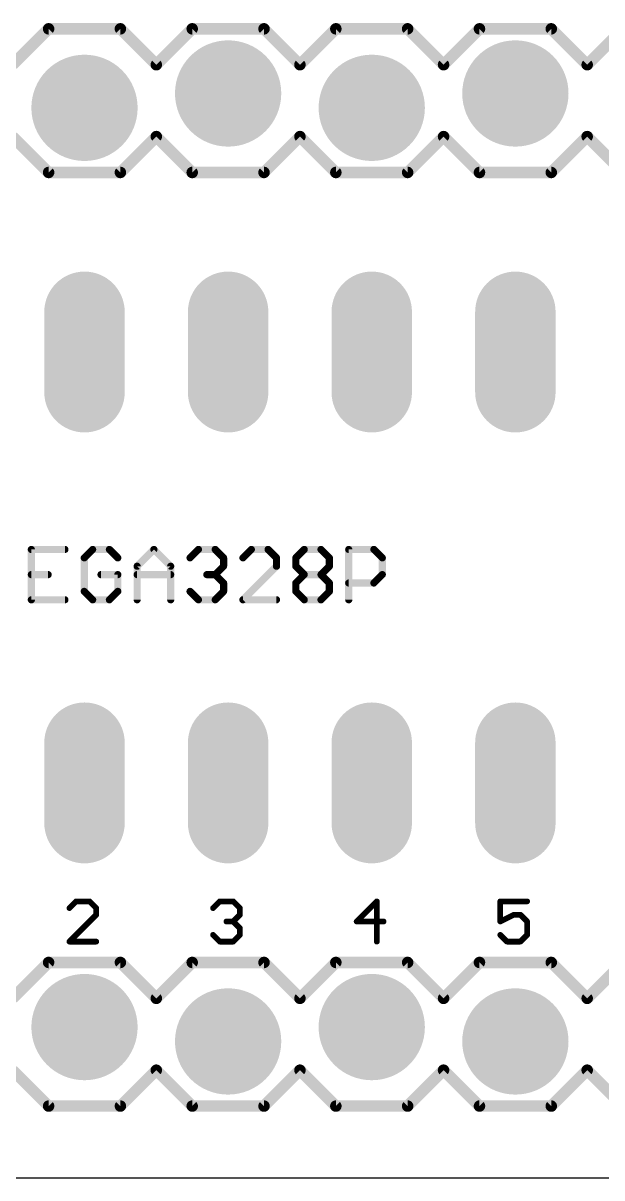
# Model space of a CAD drawing. Extents: x 0 to 3.5, y 0 to 1.5.
# Drawn here: x 0.457 to 0.86, y 0 to 0.804 of the extents above; entities that cross this region are included whole.
import ezdxf

# ---------------------------------------------------------------- set-up
doc = ezdxf.new("R2010")
doc.units = 0
for name, color, linetype in [('17', 82, 'CONTINUOUS'), ('20', 7, 'CONTINUOUS'), ('21', 253, 'CONTINUOUS'), ('25', 253, 'CONTINUOUS'), ('51', 253, 'CONTINUOUS')]:
    doc.layers.add(name, color=color, linetype=linetype)

# ---------------------------------------------------------------- blocks, each defined once
blk = doc.blocks.new('LONGP100')
at = {"const_width": 1}
blk.add_lwpolyline([(-0.5, 0), (0.5, 0)], dxfattribs=at)
at = {"const_width": 0.5}
for points in [[(-0.5, 0.25, 1), (-0.5, -0.25)], [(0.5, -0.25, 1), (0.5, 0.25)]]:
    blk.add_lwpolyline(points, format="xyb", dxfattribs=at)
blk = doc.blocks.new('RECT')
blk.add_solid([(-0.5, -0.5), (0.5, -0.5), (-0.5, 0.5), (0.5, 0.5)])
blk = doc.blocks.new('ROUNDP')
at = {"const_width": 0.5}
blk.add_lwpolyline([(0, -0.25, 1), (0, 0.25, 1), (0, -0.25)], format="xyb", dxfattribs=at)

msp = doc.modelspace()

# ---------------------------------------------------------------- linework, layer by layer
at = {"layer": '20'}
msp.add_line((0.1, 0), (3.4, 0), dxfattribs=at)
at = {"layer": '21'}
for points, const_width in [([(0.45, 0.775), (0.475, 0.8)], 0.008), ([(0.475, 0.8), (0.525, 0.8)], 0.008), ([(0.55, 0.775), (0.525, 0.8)], 0.008), ([(0.55, 0.775), (0.575, 0.8)], 0.008), ([(0.575, 0.8), (0.625, 0.8)], 0.008), ([(0.65, 0.775), (0.625, 0.8)], 0.008), ([(0.65, 0.775), (0.675, 0.8)], 0.008), ([(0.675, 0.8), (0.725, 0.8)], 0.008), ([(0.75, 0.775), (0.725, 0.8)], 0.008), ([(0.75, 0.775), (0.775, 0.8)], 0.008), ([(0.775, 0.8), (0.825, 0.8)], 0.008), ([(0.825, 0.8), (0.85, 0.775)], 0.008), ([(0.85, 0.775), (0.875, 0.8)], 0.008), ([(0.475, 0.7), (0.45, 0.725)], 0.008), ([(0.525, 0.7), (0.55, 0.725)], 0.008), ([(0.575, 0.7), (0.55, 0.725)], 0.008), ([(0.625, 0.7), (0.65, 0.725)], 0.008), ([(0.675, 0.7), (0.65, 0.725)], 0.008), ([(0.725, 0.7), (0.75, 0.725)], 0.008), ([(0.775, 0.7), (0.75, 0.725)], 0.008), ([(0.85, 0.725), (0.825, 0.7)], 0.008), ([(0.875, 0.7), (0.85, 0.725)], 0.008), ([(0.525, 0.7), (0.475, 0.7)], 0.008), ([(0.625, 0.7), (0.575, 0.7)], 0.008), ([(0.725, 0.7), (0.675, 0.7)], 0.008), ([(0.825, 0.7), (0.775, 0.7)], 0.008), ([(0.494171, 0.192524), (0.4895, 0.187853)], 0.004), ([(0.503512, 0.192524), (0.494171, 0.192524)], 0.004), ([(0.508183, 0.187853), (0.503512, 0.192524)], 0.004), ([(0.5895, 0.187853), (0.594171, 0.192524)], 0.004), ([(0.594171, 0.192524), (0.603512, 0.192524)], 0.004), ([(0.603512, 0.192524), (0.608183, 0.187853)], 0.004), ([(0.703512, 0.192524), (0.6895, 0.178512)], 0.004), ([(0.703512, 0.1645), (0.703512, 0.192524)], 0.004), ([(0.808183, 0.192524), (0.7895, 0.192524)], 0.004), ([(0.7895, 0.192524), (0.7895, 0.178512)], 0.004), ([(0.4895, 0.1645), (0.508183, 0.183183)], 0.004), ([(0.508183, 0.183183), (0.508183, 0.187853)], 0.004), ([(0.608183, 0.183183), (0.603512, 0.178512)], 0.004), ([(0.608183, 0.187853), (0.608183, 0.183183)], 0.004), ([(0.7895, 0.178512), (0.798841, 0.183183)], 0.004), ([(0.798841, 0.183183), (0.803512, 0.183183)], 0.004), ([(0.803512, 0.183183), (0.808183, 0.178512)], 0.004), ([(0.603512, 0.178512), (0.598841, 0.178512)], 0.004), ([(0.603512, 0.178512), (0.608183, 0.173841)], 0.004), ([(0.6895, 0.178512), (0.708183, 0.178512)], 0.004), ([(0.808183, 0.178512), (0.808183, 0.169171)], 0.004), ([(0.594171, 0.1645), (0.5895, 0.169171)], 0.004), ([(0.608183, 0.169171), (0.603512, 0.1645)], 0.004), ([(0.608183, 0.173841), (0.608183, 0.169171)], 0.004), ([(0.794171, 0.1645), (0.7895, 0.169171)], 0.004), ([(0.808183, 0.169171), (0.803512, 0.1645)], 0.004), ([(0.508183, 0.1645), (0.4895, 0.1645)], 0.004), ([(0.603512, 0.1645), (0.594171, 0.1645)], 0.004), ([(0.803512, 0.1645), (0.794171, 0.1645)], 0.004), ([(0.45, 0.125), (0.475, 0.15)], 0.008), ([(0.475, 0.15), (0.525, 0.15)], 0.008), ([(0.525, 0.15), (0.55, 0.125)], 0.008), ([(0.575, 0.15), (0.55, 0.125)], 0.008), ([(0.575, 0.15), (0.625, 0.15)], 0.008), ([(0.625, 0.15), (0.65, 0.125)], 0.008), ([(0.65, 0.125), (0.675, 0.15)], 0.008), ([(0.675, 0.15), (0.725, 0.15)], 0.008), ([(0.725, 0.15), (0.75, 0.125)], 0.008), ([(0.75, 0.125), (0.775, 0.15)], 0.008), ([(0.775, 0.15), (0.825, 0.15)], 0.008), ([(0.825, 0.15), (0.85, 0.125)], 0.008), ([(0.875, 0.15), (0.85, 0.125)], 0.008), ([(0.475, 0.05), (0.45, 0.075)], 0.008), ([(0.55, 0.075), (0.525, 0.05)], 0.008), ([(0.55, 0.075), (0.575, 0.05)], 0.008), ([(0.65, 0.075), (0.625, 0.05)], 0.008), ([(0.675, 0.05), (0.65, 0.075)], 0.008), ([(0.75, 0.075), (0.725, 0.05)], 0.008), ([(0.775, 0.05), (0.75, 0.075)], 0.008), ([(0.85, 0.075), (0.825, 0.05)], 0.008), ([(0.85, 0.075), (0.875, 0.05)], 0.008), ([(0.525, 0.05), (0.475, 0.05)], 0.008), ([(0.625, 0.05), (0.575, 0.05)], 0.008), ([(0.725, 0.05), (0.675, 0.05)], 0.008), ([(0.825, 0.05), (0.775, 0.05)], 0.008)]:
    msp.add_lwpolyline(points, dxfattribs=dict(at, const_width=const_width))
for points, const_width in [([(0.475, 0.802, 1), (0.475, 0.798)], 0.004), ([(0.525, 0.798, 1), (0.525, 0.802)], 0.004), ([(0.575, 0.802, 1), (0.575, 0.798)], 0.004), ([(0.625, 0.798, 1), (0.625, 0.802)], 0.004), ([(0.675, 0.802, 1), (0.675, 0.798)], 0.004), ([(0.725, 0.798, 1), (0.725, 0.802)], 0.004), ([(0.775, 0.802, 1), (0.775, 0.798)], 0.004), ([(0.825, 0.798, 1), (0.825, 0.802)], 0.004), ([(0.476414, 0.798586, 1), (0.473586, 0.801414)], 0.004), ([(0.526414, 0.801414, 1), (0.523586, 0.798586)], 0.004), ([(0.576414, 0.798586, 1), (0.573586, 0.801414)], 0.004), ([(0.626414, 0.801414, 1), (0.623586, 0.798586)], 0.004), ([(0.676414, 0.798586, 1), (0.673586, 0.801414)], 0.004), ([(0.726414, 0.801414, 1), (0.723586, 0.798586)], 0.004), ([(0.776414, 0.798586, 1), (0.773586, 0.801414)], 0.004), ([(0.826414, 0.801414, 1), (0.823586, 0.798586)], 0.004), ([(0.548586, 0.776414, 1), (0.551414, 0.773586)], 0.004), ([(0.548586, 0.773586, 1), (0.551414, 0.776414)], 0.004), ([(0.648586, 0.776414, 1), (0.651414, 0.773586)], 0.004), ([(0.648586, 0.773586, 1), (0.651414, 0.776414)], 0.004), ([(0.748586, 0.776414, 1), (0.751414, 0.773586)], 0.004), ([(0.748586, 0.773586, 1), (0.751414, 0.776414)], 0.004), ([(0.848586, 0.776414, 1), (0.851414, 0.773586)], 0.004), ([(0.848586, 0.773586, 1), (0.851414, 0.776414)], 0.004), ([(0.551414, 0.726414, 1), (0.548586, 0.723586)], 0.004), ([(0.551414, 0.723586, 1), (0.548586, 0.726414)], 0.004), ([(0.651414, 0.726414, 1), (0.648586, 0.723586)], 0.004), ([(0.651414, 0.723586, 1), (0.648586, 0.726414)], 0.004), ([(0.751414, 0.726414, 1), (0.748586, 0.723586)], 0.004), ([(0.751414, 0.723586, 1), (0.748586, 0.726414)], 0.004), ([(0.851414, 0.726414, 1), (0.848586, 0.723586)], 0.004), ([(0.851414, 0.723586, 1), (0.848586, 0.726414)], 0.004), ([(0.475, 0.702, 1), (0.475, 0.698)], 0.004), ([(0.473586, 0.698586, 1), (0.476414, 0.701414)], 0.004), ([(0.523586, 0.701414, 1), (0.526414, 0.698586)], 0.004), ([(0.525, 0.698, 1), (0.525, 0.702)], 0.004), ([(0.575, 0.702, 1), (0.575, 0.698)], 0.004), ([(0.573586, 0.698586, 1), (0.576414, 0.701414)], 0.004), ([(0.623586, 0.701414, 1), (0.626414, 0.698586)], 0.004), ([(0.625, 0.698, 1), (0.625, 0.702)], 0.004), ([(0.675, 0.702, 1), (0.675, 0.698)], 0.004), ([(0.673586, 0.698586, 1), (0.676414, 0.701414)], 0.004), ([(0.723586, 0.701414, 1), (0.726414, 0.698586)], 0.004), ([(0.725, 0.698, 1), (0.725, 0.702)], 0.004), ([(0.775, 0.702, 1), (0.775, 0.698)], 0.004), ([(0.773586, 0.698586, 1), (0.776414, 0.701414)], 0.004), ([(0.823586, 0.701414, 1), (0.826414, 0.698586)], 0.004), ([(0.825, 0.698, 1), (0.825, 0.702)], 0.004), ([(0.494171, 0.193524, 1), (0.494171, 0.191524)], 0.002), ([(0.494878, 0.191817, 1), (0.493464, 0.193231)], 0.002), ([(0.504219, 0.193231, 1), (0.502805, 0.191817)], 0.002), ([(0.503512, 0.191524, 1), (0.503512, 0.193524)], 0.002), ([(0.594171, 0.193524, 1), (0.594171, 0.191524)], 0.002), ([(0.594878, 0.191817, 1), (0.593464, 0.193231)], 0.002), ([(0.604219, 0.193231, 1), (0.602805, 0.191817)], 0.002), ([(0.603512, 0.191524, 1), (0.603512, 0.193524)], 0.002), ([(0.704512, 0.192524, 1), (0.702512, 0.192524)], 0.002), ([(0.704219, 0.191817, 1), (0.702805, 0.193231)], 0.002), ([(0.7895, 0.193524, 1), (0.7895, 0.191524)], 0.002), ([(0.7905, 0.192524, 1), (0.7885, 0.192524)], 0.002), ([(0.808183, 0.191524, 1), (0.808183, 0.193524)], 0.002), ([(0.488793, 0.18856, 1), (0.490207, 0.187146)], 0.002), ([(0.509183, 0.187853, 1), (0.507183, 0.187853)], 0.002), ([(0.507475, 0.187146, 1), (0.50889, 0.18856)], 0.002), ([(0.50889, 0.182475, 1), (0.507475, 0.18389)], 0.002), ([(0.588793, 0.18856, 1), (0.590207, 0.187146)], 0.002), ([(0.609183, 0.187853, 1), (0.607183, 0.187853)], 0.002), ([(0.607475, 0.187146, 1), (0.60889, 0.18856)], 0.002), ([(0.60889, 0.182475, 1), (0.607475, 0.18389)], 0.002), ([(0.798841, 0.184183, 1), (0.798841, 0.182183)], 0.002), ([(0.799289, 0.182288, 1), (0.798394, 0.184077)], 0.002), ([(0.804219, 0.18389, 1), (0.802805, 0.182475)], 0.002), ([(0.803512, 0.182183, 1), (0.803512, 0.184183)], 0.002), ([(0.507183, 0.183183, 1), (0.509183, 0.183183)], 0.002), ([(0.598841, 0.179512, 1), (0.598841, 0.177512)], 0.002), ([(0.604219, 0.179219, 1), (0.602805, 0.177805)], 0.002), ([(0.602805, 0.179219, 1), (0.604219, 0.177805)], 0.002), ([(0.603512, 0.177512, 1), (0.603512, 0.179512)], 0.002), ([(0.607183, 0.183183, 1), (0.609183, 0.183183)], 0.002), ([(0.6895, 0.179512, 1), (0.6895, 0.177512)], 0.002), ([(0.688793, 0.179219, 1), (0.690207, 0.177805)], 0.002), ([(0.708183, 0.177512, 1), (0.708183, 0.179512)], 0.002), ([(0.789053, 0.179406, 1), (0.789947, 0.177618)], 0.002), ([(0.7885, 0.178512, 1), (0.7905, 0.178512)], 0.002), ([(0.809183, 0.178512, 1), (0.807183, 0.178512)], 0.002), ([(0.807475, 0.177805, 1), (0.80889, 0.179219)], 0.002), ([(0.590207, 0.169878, 1), (0.588793, 0.168464)], 0.002), ([(0.609183, 0.173841, 1), (0.607183, 0.173841)], 0.002), ([(0.607183, 0.169171, 1), (0.609183, 0.169171)], 0.002), ([(0.607475, 0.173134, 1), (0.60889, 0.174548)], 0.002), ([(0.60889, 0.168464, 1), (0.607475, 0.169878)], 0.002), ([(0.790207, 0.169878, 1), (0.788793, 0.168464)], 0.002), ([(0.807183, 0.169171, 1), (0.809183, 0.169171)], 0.002), ([(0.80889, 0.168464, 1), (0.807475, 0.169878)], 0.002), ([(0.4895, 0.1655, 1), (0.4895, 0.1635)], 0.002), ([(0.488793, 0.165207, 1), (0.490207, 0.163793)], 0.002), ([(0.508183, 0.1635, 1), (0.508183, 0.1655)], 0.002), ([(0.594171, 0.1655, 1), (0.594171, 0.1635)], 0.002), ([(0.593464, 0.163793, 1), (0.594878, 0.165207)], 0.002), ([(0.602805, 0.165207, 1), (0.604219, 0.163793)], 0.002), ([(0.603512, 0.1635, 1), (0.603512, 0.1655)], 0.002), ([(0.702512, 0.1645, 1), (0.704512, 0.1645)], 0.002), ([(0.794171, 0.1655, 1), (0.794171, 0.1635)], 0.002), ([(0.793464, 0.163793, 1), (0.794878, 0.165207)], 0.002), ([(0.802805, 0.165207, 1), (0.804219, 0.163793)], 0.002), ([(0.803512, 0.1635, 1), (0.803512, 0.1655)], 0.002), ([(0.475, 0.152, 1), (0.475, 0.148)], 0.004), ([(0.476414, 0.148586, 1), (0.473586, 0.151414)], 0.004), ([(0.526414, 0.151414, 1), (0.523586, 0.148586)], 0.004), ([(0.525, 0.148, 1), (0.525, 0.152)], 0.004), ([(0.575, 0.152, 1), (0.575, 0.148)], 0.004), ([(0.576414, 0.148586, 1), (0.573586, 0.151414)], 0.004), ([(0.626414, 0.151414, 1), (0.623586, 0.148586)], 0.004), ([(0.625, 0.148, 1), (0.625, 0.152)], 0.004), ([(0.675, 0.152, 1), (0.675, 0.148)], 0.004), ([(0.676414, 0.148586, 1), (0.673586, 0.151414)], 0.004), ([(0.726414, 0.151414, 1), (0.723586, 0.148586)], 0.004), ([(0.725, 0.148, 1), (0.725, 0.152)], 0.004), ([(0.775, 0.152, 1), (0.775, 0.148)], 0.004), ([(0.776414, 0.148586, 1), (0.773586, 0.151414)], 0.004), ([(0.826414, 0.151414, 1), (0.823586, 0.148586)], 0.004), ([(0.825, 0.148, 1), (0.825, 0.152)], 0.004), ([(0.548586, 0.126414, 1), (0.551414, 0.123586)], 0.004), ([(0.548586, 0.123586, 1), (0.551414, 0.126414)], 0.004), ([(0.648586, 0.126414, 1), (0.651414, 0.123586)], 0.004), ([(0.648586, 0.123586, 1), (0.651414, 0.126414)], 0.004), ([(0.748586, 0.126414, 1), (0.751414, 0.123586)], 0.004), ([(0.748586, 0.123586, 1), (0.751414, 0.126414)], 0.004), ([(0.848586, 0.126414, 1), (0.851414, 0.123586)], 0.004), ([(0.848586, 0.123586, 1), (0.851414, 0.126414)], 0.004), ([(0.551414, 0.076414, 1), (0.548586, 0.073586)], 0.004), ([(0.551414, 0.073586, 1), (0.548586, 0.076414)], 0.004), ([(0.651414, 0.076414, 1), (0.648586, 0.073586)], 0.004), ([(0.651414, 0.073586, 1), (0.648586, 0.076414)], 0.004), ([(0.751414, 0.076414, 1), (0.748586, 0.073586)], 0.004), ([(0.751414, 0.073586, 1), (0.748586, 0.076414)], 0.004), ([(0.851414, 0.076414, 1), (0.848586, 0.073586)], 0.004), ([(0.851414, 0.073586, 1), (0.848586, 0.076414)], 0.004), ([(0.475, 0.052, 1), (0.475, 0.048)], 0.004), ([(0.473586, 0.048586, 1), (0.476414, 0.051414)], 0.004), ([(0.523586, 0.051414, 1), (0.526414, 0.048586)], 0.004), ([(0.525, 0.048, 1), (0.525, 0.052)], 0.004), ([(0.575, 0.052, 1), (0.575, 0.048)], 0.004), ([(0.573586, 0.048586, 1), (0.576414, 0.051414)], 0.004), ([(0.623586, 0.051414, 1), (0.626414, 0.048586)], 0.004), ([(0.625, 0.048, 1), (0.625, 0.052)], 0.004), ([(0.675, 0.052, 1), (0.675, 0.048)], 0.004), ([(0.673586, 0.048586, 1), (0.676414, 0.051414)], 0.004), ([(0.723586, 0.051414, 1), (0.726414, 0.048586)], 0.004), ([(0.725, 0.048, 1), (0.725, 0.052)], 0.004), ([(0.775, 0.052, 1), (0.775, 0.048)], 0.004), ([(0.773586, 0.048586, 1), (0.776414, 0.051414)], 0.004), ([(0.823586, 0.051414, 1), (0.826414, 0.048586)], 0.004), ([(0.825, 0.048, 1), (0.825, 0.052)], 0.004)]:
    msp.add_lwpolyline(points, format="xyb", dxfattribs=dict(at, const_width=const_width))
at = {"layer": '25', "const_width": 0.005}
for points in [[(0.486348, 0.43753), (0.462994, 0.43753)], [(0.462994, 0.43753), (0.462994, 0.4025)], [(0.505664, 0.43753), (0.499826, 0.431692)], [(0.499826, 0.431692), (0.499826, 0.408338)], [(0.517341, 0.43753), (0.505664, 0.43753)], [(0.523179, 0.431692), (0.517341, 0.43753)], [(0.536657, 0.425853), (0.548334, 0.43753)], [(0.548334, 0.43753), (0.56001, 0.425853)], [(0.573489, 0.431692), (0.579327, 0.43753)], [(0.579327, 0.43753), (0.591004, 0.43753)], [(0.591004, 0.43753), (0.596842, 0.431692)], [(0.596842, 0.431692), (0.596842, 0.425853)], [(0.616158, 0.43753), (0.61032, 0.431692)], [(0.627835, 0.43753), (0.616158, 0.43753)], [(0.633673, 0.431692), (0.627835, 0.43753)], [(0.633673, 0.425853), (0.633673, 0.431692)], [(0.647152, 0.431692), (0.65299, 0.43753)], [(0.647152, 0.425853), (0.647152, 0.431692)], [(0.65299, 0.43753), (0.664666, 0.43753)], [(0.664666, 0.43753), (0.670505, 0.431692)], [(0.670505, 0.431692), (0.670505, 0.425853)], [(0.683983, 0.4025), (0.683983, 0.43753)], [(0.683983, 0.43753), (0.701498, 0.43753)], [(0.701498, 0.43753), (0.707336, 0.431692)], [(0.707336, 0.431692), (0.707336, 0.420015)], [(0.536657, 0.4025), (0.536657, 0.425853)], [(0.56001, 0.425853), (0.56001, 0.4025)], [(0.596842, 0.425853), (0.591004, 0.420015)], [(0.61032, 0.4025), (0.633673, 0.425853)], [(0.65299, 0.420015), (0.647152, 0.425853)], [(0.670505, 0.425853), (0.664666, 0.420015)], [(0.462994, 0.420015), (0.474671, 0.420015)], [(0.523179, 0.420015), (0.511502, 0.420015)], [(0.523179, 0.408338), (0.523179, 0.420015)], [(0.536657, 0.420015), (0.56001, 0.420015)], [(0.591004, 0.420015), (0.585165, 0.420015)], [(0.591004, 0.420015), (0.596842, 0.414177)], [(0.647152, 0.414177), (0.65299, 0.420015)], [(0.65299, 0.420015), (0.664666, 0.420015)], [(0.664666, 0.420015), (0.670505, 0.414177)], [(0.707336, 0.420015), (0.701498, 0.414177)], [(0.499826, 0.408338), (0.505664, 0.4025)], [(0.517341, 0.4025), (0.523179, 0.408338)], [(0.579327, 0.4025), (0.573489, 0.408338)], [(0.596842, 0.408338), (0.591004, 0.4025)], [(0.596842, 0.414177), (0.596842, 0.408338)], [(0.647152, 0.408338), (0.647152, 0.414177)], [(0.65299, 0.4025), (0.647152, 0.408338)], [(0.670505, 0.408338), (0.664666, 0.4025)], [(0.670505, 0.414177), (0.670505, 0.408338)], [(0.701498, 0.414177), (0.683983, 0.414177)], [(0.462994, 0.4025), (0.486348, 0.4025)], [(0.505664, 0.4025), (0.517341, 0.4025)], [(0.591004, 0.4025), (0.579327, 0.4025)], [(0.633673, 0.4025), (0.61032, 0.4025)], [(0.664666, 0.4025), (0.65299, 0.4025)]]:
    msp.add_lwpolyline(points, dxfattribs=at)
at = {"layer": '25', "const_width": 0.0025}
for points in [[(0.462994, 0.43878, 1), (0.462994, 0.43628)], [(0.464244, 0.43753, 1), (0.461744, 0.43753)], [(0.486348, 0.43628, 1), (0.486348, 0.43878)], [(0.501076, 0.431692, 1), (0.498576, 0.431692)], [(0.505664, 0.43878, 1), (0.505664, 0.43628)], [(0.506548, 0.436646, 1), (0.50478, 0.438414)], [(0.518225, 0.438414, 1), (0.516457, 0.436646)], [(0.517341, 0.43628, 1), (0.517341, 0.43878)], [(0.549218, 0.438414, 1), (0.54745, 0.436646)], [(0.549218, 0.436646, 1), (0.54745, 0.438414)], [(0.579327, 0.43878, 1), (0.579327, 0.43628)], [(0.580211, 0.436646, 1), (0.578443, 0.438414)], [(0.591887, 0.438414, 1), (0.59012, 0.436646)], [(0.591004, 0.43628, 1), (0.591004, 0.43878)], [(0.598092, 0.431692, 1), (0.595592, 0.431692)], [(0.616158, 0.43878, 1), (0.616158, 0.43628)], [(0.617042, 0.436646, 1), (0.615274, 0.438414)], [(0.628719, 0.438414, 1), (0.626951, 0.436646)], [(0.627835, 0.43628, 1), (0.627835, 0.43878)], [(0.634923, 0.431692, 1), (0.632423, 0.431692)], [(0.648402, 0.431692, 1), (0.645902, 0.431692)], [(0.65299, 0.43878, 1), (0.65299, 0.43628)], [(0.653874, 0.436646, 1), (0.652106, 0.438414)], [(0.66555, 0.438414, 1), (0.663783, 0.436646)], [(0.664666, 0.43628, 1), (0.664666, 0.43878)], [(0.671755, 0.431692, 1), (0.669255, 0.431692)], [(0.685233, 0.43753, 1), (0.682733, 0.43753)], [(0.683983, 0.43878, 1), (0.683983, 0.43628)], [(0.702382, 0.438414, 1), (0.700614, 0.436646)], [(0.701498, 0.43628, 1), (0.701498, 0.43878)], [(0.708586, 0.431692, 1), (0.706086, 0.431692)], [(0.498942, 0.432575, 1), (0.50071, 0.430808)], [(0.522295, 0.430808, 1), (0.524063, 0.432575)], [(0.537907, 0.425853, 1), (0.535407, 0.425853)], [(0.535773, 0.426737, 1), (0.537541, 0.424969)], [(0.56126, 0.425853, 1), (0.55876, 0.425853)], [(0.559127, 0.424969, 1), (0.560894, 0.426737)], [(0.572605, 0.432575, 1), (0.574373, 0.430808)], [(0.595592, 0.425853, 1), (0.598092, 0.425853)], [(0.595958, 0.430808, 1), (0.597726, 0.432575)], [(0.597726, 0.424969, 1), (0.595958, 0.426737)], [(0.609436, 0.432575, 1), (0.611204, 0.430808)], [(0.632423, 0.425853, 1), (0.634923, 0.425853)], [(0.632789, 0.430808, 1), (0.634557, 0.432575)], [(0.634557, 0.424969, 1), (0.632789, 0.426737)], [(0.646268, 0.432575, 1), (0.648035, 0.430808)], [(0.648035, 0.426737, 1), (0.646268, 0.424969)], [(0.645902, 0.425853, 1), (0.648402, 0.425853)], [(0.669255, 0.425853, 1), (0.671755, 0.425853)], [(0.669621, 0.430808, 1), (0.671389, 0.432575)], [(0.671389, 0.424969, 1), (0.669621, 0.426737)], [(0.706452, 0.430808, 1), (0.70822, 0.432575)], [(0.462994, 0.421265, 1), (0.462994, 0.418765)], [(0.474671, 0.418765, 1), (0.474671, 0.421265)], [(0.511502, 0.421265, 1), (0.511502, 0.418765)], [(0.524429, 0.420015, 1), (0.521929, 0.420015)], [(0.523179, 0.418765, 1), (0.523179, 0.421265)], [(0.536657, 0.421265, 1), (0.536657, 0.418765)], [(0.56001, 0.418765, 1), (0.56001, 0.421265)], [(0.585165, 0.421265, 1), (0.585165, 0.418765)], [(0.591887, 0.420899, 1), (0.59012, 0.419131)], [(0.59012, 0.420899, 1), (0.591887, 0.419131)], [(0.591004, 0.418765, 1), (0.591004, 0.421265)], [(0.65299, 0.421265, 1), (0.65299, 0.418765)], [(0.653874, 0.419131, 1), (0.652106, 0.420899)], [(0.652106, 0.419131, 1), (0.653874, 0.420899)], [(0.66555, 0.420899, 1), (0.663783, 0.419131)], [(0.663783, 0.420899, 1), (0.66555, 0.419131)], [(0.664666, 0.418765, 1), (0.664666, 0.421265)], [(0.706086, 0.420015, 1), (0.708586, 0.420015)], [(0.70822, 0.419131, 1), (0.706452, 0.420899)], [(0.50071, 0.409222, 1), (0.498942, 0.407454)], [(0.524063, 0.407454, 1), (0.522295, 0.409222)], [(0.574373, 0.409222, 1), (0.572605, 0.407454)], [(0.598092, 0.414177, 1), (0.595592, 0.414177)], [(0.595958, 0.413293, 1), (0.597726, 0.41506)], [(0.597726, 0.407454, 1), (0.595958, 0.409222)], [(0.648402, 0.414177, 1), (0.645902, 0.414177)], [(0.646268, 0.41506, 1), (0.648035, 0.413293)], [(0.648035, 0.409222, 1), (0.646268, 0.407454)], [(0.671755, 0.414177, 1), (0.669255, 0.414177)], [(0.669621, 0.413293, 1), (0.671389, 0.41506)], [(0.671389, 0.407454, 1), (0.669621, 0.409222)], [(0.683983, 0.415427, 1), (0.683983, 0.412927)], [(0.700614, 0.41506, 1), (0.702382, 0.413293)], [(0.701498, 0.412927, 1), (0.701498, 0.415427)], [(0.462994, 0.40375, 1), (0.462994, 0.40125)], [(0.461744, 0.4025, 1), (0.464244, 0.4025)], [(0.486348, 0.40125, 1), (0.486348, 0.40375)], [(0.498576, 0.408338, 1), (0.501076, 0.408338)], [(0.505664, 0.40375, 1), (0.505664, 0.40125)], [(0.50478, 0.401616, 1), (0.506548, 0.403384)], [(0.516457, 0.403384, 1), (0.518225, 0.401616)], [(0.517341, 0.40125, 1), (0.517341, 0.40375)], [(0.521929, 0.408338, 1), (0.524429, 0.408338)], [(0.535407, 0.4025, 1), (0.537907, 0.4025)], [(0.55876, 0.4025, 1), (0.56126, 0.4025)], [(0.579327, 0.40375, 1), (0.579327, 0.40125)], [(0.578443, 0.401616, 1), (0.580211, 0.403384)], [(0.59012, 0.403384, 1), (0.591887, 0.401616)], [(0.591004, 0.40125, 1), (0.591004, 0.40375)], [(0.595592, 0.408338, 1), (0.598092, 0.408338)], [(0.61032, 0.40375, 1), (0.61032, 0.40125)], [(0.609436, 0.403384, 1), (0.611204, 0.401616)], [(0.633673, 0.40125, 1), (0.633673, 0.40375)], [(0.645902, 0.408338, 1), (0.648402, 0.408338)], [(0.65299, 0.40375, 1), (0.65299, 0.40125)], [(0.652106, 0.401616, 1), (0.653874, 0.403384)], [(0.663783, 0.403384, 1), (0.66555, 0.401616)], [(0.664666, 0.40125, 1), (0.664666, 0.40375)], [(0.669255, 0.408338, 1), (0.671755, 0.408338)], [(0.682733, 0.4025, 1), (0.685233, 0.4025)]]:
    msp.add_lwpolyline(points, format="xyb", dxfattribs=at)

# ---------------------------------------------------------------- block references
at = {"layer": '17'}
for name, p, xscale, yscale, rotation in [('ROUNDP', (0.6, 0.755), 0.074, 0.074, 270), ('ROUNDP', (0.6, 0.755), 0.074, 0.074, 270), ('ROUNDP', (0.8, 0.755), 0.074, 0.074, 270), ('ROUNDP', (0.8, 0.755), 0.074, 0.074, 270), ('ROUNDP', (0.5, 0.745), 0.074, 0.074, 270), ('ROUNDP', (0.5, 0.745), 0.074, 0.074, 270), ('ROUNDP', (0.7, 0.745), 0.074, 0.074, 270), ('ROUNDP', (0.7, 0.745), 0.074, 0.074, 270), ('LONGP100', (0.5, 0.575), 0.056, 0.056, 90), ('LONGP100', (0.5, 0.575), 0.056, 0.056, 90), ('LONGP100', (0.6, 0.575), 0.056, 0.056, 90), ('LONGP100', (0.6, 0.575), 0.056, 0.056, 90), ('LONGP100', (0.7, 0.575), 0.056, 0.056, 90), ('LONGP100', (0.7, 0.575), 0.056, 0.056, 90), ('LONGP100', (0.8, 0.575), 0.056, 0.056, 90), ('LONGP100', (0.8, 0.575), 0.056, 0.056, 90), ('LONGP100', (0.5, 0.275), 0.056, 0.056, 90), ('LONGP100', (0.5, 0.275), 0.056, 0.056, 90), ('LONGP100', (0.6, 0.275), 0.056, 0.056, 90), ('LONGP100', (0.6, 0.275), 0.056, 0.056, 90), ('LONGP100', (0.7, 0.275), 0.056, 0.056, 90), ('LONGP100', (0.7, 0.275), 0.056, 0.056, 90), ('LONGP100', (0.8, 0.275), 0.056, 0.056, 90), ('LONGP100', (0.8, 0.275), 0.056, 0.056, 90), ('ROUNDP', (0.5, 0.105), 0.074, 0.074, 90), ('ROUNDP', (0.5, 0.105), 0.074, 0.074, 90), ('ROUNDP', (0.7, 0.105), 0.074, 0.074, 90), ('ROUNDP', (0.7, 0.105), 0.074, 0.074, 90), ('ROUNDP', (0.6, 0.095), 0.074, 0.074, 90), ('ROUNDP', (0.6, 0.095), 0.074, 0.074, 90), ('ROUNDP', (0.8, 0.095), 0.074, 0.074, 90), ('ROUNDP', (0.8, 0.095), 0.074, 0.074, 90)]:
    msp.add_blockref(name, p, dxfattribs=dict(at, xscale=xscale, yscale=yscale, rotation=rotation))
at = {"layer": '51', "xscale": 0.02, "yscale": 0.02, "rotation": 180}
for p in [(0.5, 0.75), (0.6, 0.75), (0.7, 0.75), (0.8, 0.75)]:
    msp.add_blockref('RECT', p, dxfattribs=at)
at = {"layer": '51', "xscale": 0.02, "yscale": 0.02}
for p in [(0.5, 0.1), (0.6, 0.1), (0.7, 0.1), (0.8, 0.1)]:
    msp.add_blockref('RECT', p, dxfattribs=at)

doc.saveas('drawing.dxf')
